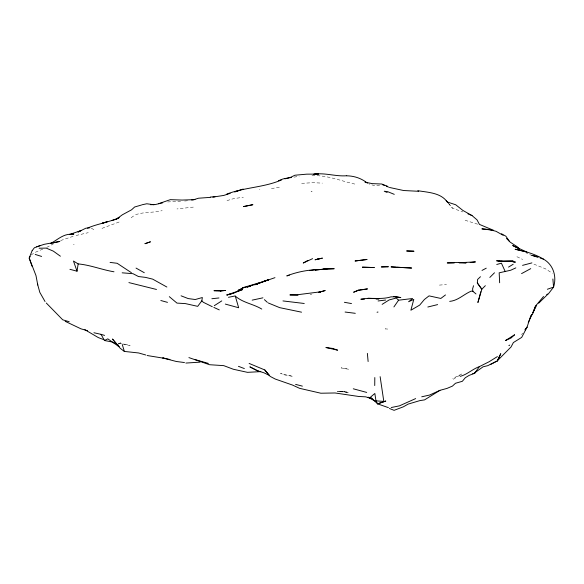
<?xml version="1.0" encoding="UTF-8"?>
<svg xmlns="http://www.w3.org/2000/svg" width="584" height="584" viewBox="0 0 584 584"><rect width="100%" height="100%" fill="white"/><g stroke="black" fill="none" stroke-linecap="round" stroke-linejoin="round"><path stroke-width="0.44" stroke-dasharray="2.92 2.19" d="M311.089 191.698L311.396 191.121L312.126 191.698M521.556 334.661L522.665 333.165M73.613 244.747L74.102 244.207M131.159 217.701L134.678 215.226M510.007 344.801L508.657 345.706L511 344.297M31.061 254.989L35.128 252.383L42.793 249.083M453.228 379.228L461.929 373.935L452.578 378.527M53.757 243.674L46.771 247.382M118.129 344.034L120.859 342.56L118.092 344.115M119.107 222.022L101.39 228.592M60.656 240.528L73.19 236.316M227.008 200.626L233.68 198.604L243.36 197.275M135.634 214.722C144.16 211.627 153.453 212.963 162.184 210.62M76.059 235.483L88.272 232.673M379.666 185.106L375.235 185.946L368.92 183.887M271.436 188.617L280.028 187.041M310.141 294.424L311.79 294.146M294.007 177.113L299.147 176.353M187.559 200.75L184.15 201.071M193.319 207.101L177.003 208.941M167.652 201.94L180.565 201.239M516.928 256.734L522.651 259.42M259.435 189.574L259.909 189.537M439.409 285.101L446.497 284.532M301.665 183.339L313.017 182.697L322.361 183.128M311.98 175.733C327.113 174.806 341.238 181.215 355.802 184.281M465.112 220.263L477.843 224.256M448.439 203.378L452.527 208.218L462.856 211.948M533.937 264.172L545.463 268.801L552.296 273.232M532.382 255.799L526.644 253.157M91.308 228.176L95.207 230.446M448.497 203.349L452.527 208.218M341.633 367.92L341.173 367.913L348.728 369.271L341.633 367.92M344.399 391.733L337.304 391.404L349.079 392.353L338.092 391.331L346.845 392.068L344.399 391.733M387.725 329.062L385.272 328.88L387.725 329.062M292.299 376.264L285.204 375.074L280.524 373.402L292.299 376.264M126.662 344.618L119.683 343.268L130.115 345.64L126.662 344.618"/><path stroke-width="0.88" d="M374.731 385.564L374.811 377.549M480.858 291.715L477.894 302.534L481.815 289.226L477.325 282.948L477.595 279.473L480.471 276.714M77.03 271.195L78.161 263.91L73.46 261.033L77.03 271.195L69.934 269.319M176.799 303.089L185.42 303.6L197.691 306.352L201.838 300.804L202.356 297.519L195.268 299.526L188.172 298.57L181.069 295.811M528.257 322.543L531.987 314.55L530.579 316.404L527.067 327.106L521.709 337.384L513.38 342.553L511.073 346.925L497.064 361.051M543.543 296.497L535.543 306.031L532.885 313.396L530.579 316.404M497.291 360.985L500.729 353.802L497.291 360.985L487.72 365.679L483.041 366.818L473.697 373.556L469.025 375.461L465.309 377.717L462.346 381.294L455.476 383.265L452.439 386.104L447.016 388.404L439.956 390.331L429.605 395.047L421.736 396.791M32.018 250.901L29.2 258.099L35.982 275.575L37.77 284.999M535.543 306.031L532.849 312.739L536.652 305.279M30.127 256.544L29.2 258.099L32.047 266.282M393.908 306.928L398.573 300.198L412.603 298.519L408.596 301.738L413.786 299.388L410.88 310.228L419.706 305.089L424.378 299.504L429.05 295.869L440.825 298.446L445.497 294.935M472.609 373.855L474.464 373.453L479.428 366.613L489.1 361.752L497.4 356.576M525.111 329.799L527.067 327.106L525.06 329.851M32.127 250.711L34.354 247.777L40.223 245.572M474.464 373.453L475.471 372.344M489.823 277.444L494.495 272.764M538.66 303.213L547.814 294.241M485.362 285.678L481.815 289.226L477.325 282.948M221.767 300.891L214.299 305.688M382.133 304.366L389.126 299.942L396.281 298.037L398.573 300.198M439.956 390.331L424.553 399.887L419.874 400.609L408.114 404.106L403.442 406.778L394.091 410.333L389.411 408.464M508.518 267.107L513.19 264.253M530.732 268.64L521.563 273.619M307.856 260.42L303.249 263.026L312.601 258.646M50.713 243.433C57.531 239.783 63.422 233.753 71.752 234.228M492.392 363.489L496.276 361.357M486.253 268.18L482.019 270.421M93.915 332.741L101.032 334.34L104.463 340.508L107.792 338.851L118.946 346.633L117.888 345.151M490.268 364.526L492.575 363.445M479.428 366.613C472.536 369.03 467.273 374.505 460.177 376.366M515.833 267.881L510.686 270.246L499.174 272.823L499.656 282.766M546.704 294.511L548.405 293.832L553.566 287.131C556.917 276.539 553.413 264.749 543.507 259.143C534.747 253.952 525.031 251.193 515.117 249.251L526.892 252.098L512.694 245.514L519.337 249.083M255.653 284.583L258.77 283.328L247.003 286.97L250.127 286.364M377.629 403.858L385.717 401.077L377.629 403.858L370.526 397.127L374.848 393.477L375.965 400.865L377.629 403.858L388.389 407.639M235.396 292.387L242.491 289.591L226.862 294.986L234.001 293.08L226.862 294.986M278.48 180.726L283.152 178.894L290.248 177.529M274.969 277.663L256.442 284.05L268.574 279.743L259.588 283.028M254.836 284.846L258.77 283.328M415.647 398.595L399.441 405.851L391.273 407.522M226.738 194.107C244.477 187.289 263.983 187.566 281.554 179.923M87.571 228.081C97.798 223.672 109.069 222.314 119.143 217.598L116.318 219.234L122.341 214.795L131.546 209.824L134.641 206.992L141.481 205.02M36.69 246.813L44.26 244.302L59.86 241.426L51.545 243.251M158.541 203.714L170.309 199.662L182.077 200.064L193.852 199.67L198.523 198.217L210.233 197.377M547.361 289.255L553.566 287.131L552.88 279.006M234.593 191.975L243.178 189.055M261.187 282.203L242.331 287.839L246.229 287.116M235.374 191.713L238.506 190.661M230.154 193.37L223.738 195.443L212.861 197.093M263.442 281.4L268.574 279.743M449.695 301.38C458.265 300.556 463.769 294.19 471.295 291.117L472.894 291.321L475.982 293.942M289.394 275.108L286.788 275.911C296.139 272.239 305.972 270.239 315.995 269.64L309.87 270.56M111.639 220.635L115.537 219.467M320.528 291.825L318.952 292.277L325.2 290.54L318.901 292.263L320.528 291.825L296.986 294.796L289.898 294.92L298.001 295.197M496.743 264.486L501.415 263.187L505.196 271.509M522.549 265.362L531.9 262.895M473.544 285.715L472.587 288.927L472.894 291.321M317.645 259.113L315.017 259.792L322.441 258.128L317.645 259.113L319.689 258.603M427.831 307.009L437.628 304.6M247.003 286.97L250.156 286.189M162.761 202.787L155.14 204.59L150.417 204.692M284.97 178.821L288.927 177.923M252.171 300.147L262.917 297.825M142.095 204.765L146.767 203.772L153.862 204.736M228.468 297.307L235.126 295.957C242.696 302.76 253.244 303.899 261.778 309.067M377.06 312.236L377.994 312.046M191.676 200.056L194.968 199.509M396.149 296.825L393.733 296.46L400.828 297.606L396.149 296.825L391.032 296.847C381.045 300.015 370.877 297.125 360.846 299.242L364.467 299.183M291.431 177.492L289.722 177.74L294.92 175.229L306.688 174.163L318.462 174.083L313.783 174.236C324.945 172.499 335.457 176.623 346.677 175.762M470.135 262.559L475.456 261.895L459.009 262.727L466.105 262.88L456.484 262.471L447.242 262.931L454.257 262.961M378.074 300.964L385.623 300.037M69.372 234.542L73.803 234.053L69.408 234.52L81.176 230.519L78.022 232.038L85.848 228.213L89.746 227.804M211.868 298.723L218.956 297.964M260.771 371.621L247.47 372.344L233.272 369.234L223.752 365.635L209.568 364.723L188.902 357.598M200.049 362.153L185.865 363.058M210.298 197.042L214.97 196.793M376.162 298.964L378.819 298.891M501.262 261.26L513.029 261.041L501.262 261.26L496.582 260.793L502.437 261.311L498.999 261.325L510.766 261.398L515.446 262.085L513.672 262.085M39.106 248.215L46.202 248.105L53.297 251.113L60.4 256.208M346.838 175.82C354.305 175.93 361.635 178.397 367.424 183.172M396.74 267.238L411.662 268.041L391.017 266.888L395.923 267.187M378.863 298.826L367.935 298.212M375.965 400.865L383.812 401.398L380.133 376.658M418.728 191.297L403.617 190.523L389.426 187.449M122.173 272.823L133.006 273.692L138.474 276.531L145.569 277.393L152.665 279.13L166.863 287.029M355.298 313.316L345.093 312.038M110.069 262.406L117.165 263.289L131.371 272.67M184.486 362.547L176.346 361.489L162.739 357.956L169.959 359.503M304.249 303.483L282.963 300.928M124.655 351.458L138.605 352.962L145.701 354.977M164.571 358.357L147.073 355.51M78.161 263.91C90.462 265.034 101.901 269.786 113.982 271.786M344.399 302.293L351.495 303.563M301.548 312.177L279.678 307.651L268.26 302.965M417.801 190.698C427.992 192.428 440.803 192.669 447.271 201.998L455.717 204.765L462.82 210.393L472.033 215.584L477.026 219.861L479.449 224.402L493.648 230.344L481.873 228.87L488.969 229.461L496.064 231.315L503.167 235.308M104.463 340.508L111.916 341.932L115.026 343.348M364.978 182.172L372.344 183.639L381.783 184.018L387.586 186.311M128.903 282.598L156.49 289.467M538.828 256.982L531.732 255.303L537.623 257.223M366.701 392.426L353.284 388.791M295.584 384.374L302.381 386.141M195.217 359.62L208.349 363.401M225.314 304.082L238.666 307.753L235.308 296.19M160.819 300.512L167.484 302.359M87.556 330.741L81.001 328.843L65.196 321.324M69.211 321.733L62.714 319.806L46.297 303.023M101.032 334.34L104.565 335.406M35.222 254.441L41.595 256.434M540.142 258.048L543.507 259.143M467.959 213.846L472.033 215.584M103.879 339.684L98.28 337.574L84.862 329.683M238.447 366.321L244.353 368.562M249.12 363.43L264.786 369.949L269.37 375.424L264.07 372.847L256.975 370.592L249.872 366.861L259.121 371.482M382.323 184.602L384.688 185.551M386.265 186.179L388.637 187.128M394.266 194.348L387.63 191.647L384.265 191.231L387.17 192.472M212.284 306.702L203.283 302.264L201.838 300.804M144.299 272.721L136.043 268.085M213.839 307.41L219.277 309.892M501.503 233.768L505.905 236.228L509.248 241.134M375.476 401.332L368.11 397.208L372.008 398.748L365.693 396.843L358.598 396.463L335.048 392.974L320.857 393.222L299.57 388.324L292.467 385.053L275.247 379.045L270.144 376.381L264.786 369.949M124.188 351.349L120.209 348.268L112.464 339.019L118.946 346.633M169.302 296.657L176.405 302.629M264.391 299.643L267.37 302.366M519.534 248.952L517.373 246.857L510.27 242.214L506.481 238.425M446.198 200.575L447.921 202.655M45.026 301.519L39.822 292.38L37.478 283.875M122.275 344.56L124.355 351.437M367.373 353.393L368.124 361.532M514.511 334.844L511.058 338.005L505.386 340.582L514.511 334.844M150.336 241.856L145.044 243.674L150.336 241.856M240.075 289.43L237.929 290.438L243.068 288.08L240.075 289.43M358.255 290.168L353.583 292.241L358.415 290.35L367.518 288.89L358.255 290.168M106.967 221.883L102.288 223.176L106.982 221.883M244.652 206.342L243.521 206.59L252.916 204.685L244.652 206.342M323.499 269.217L322.441 269.406L334.209 268.72L327.113 268.808L315.345 270.049L327.113 268.808L323.499 269.217M366.934 259.493L355.167 260.99L366.934 259.493M225.636 290.452L220.438 290.905L225.636 290.452M387.586 266.713L381.294 266.939L388.382 266.727L387.586 266.713M216.379 290.708L213.963 290.708L221.051 290.89L216.379 290.708M374.198 267.545L362.43 267.18L374.198 267.545M413.852 251.215L406.756 250.967L413.852 251.215M332.705 348.436L325.901 347.517L337.64 350.181L332.705 348.436"/></g></svg>
